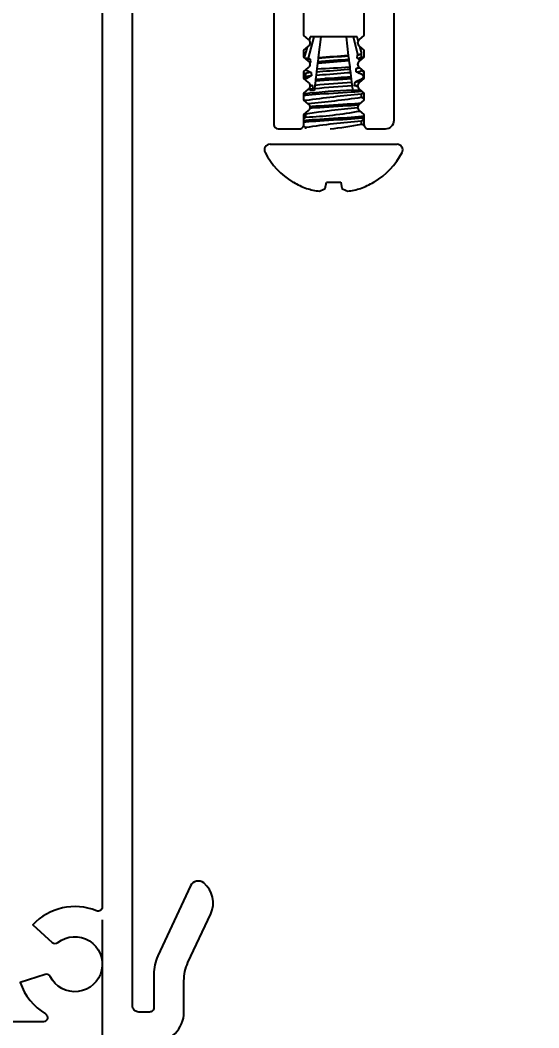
# Model space of a CAD drawing. Header units: inches. Extents: x -6.1 to 5.8, y -2.4 to 5.7.
# Drawn here: x -1.905 to -0.698, y 0.123 to 2.468 of the extents above; entities that cross this region are included whole.
import ezdxf

# ---------------------------------------------------------------- set-up
doc = ezdxf.new("R2010")
doc.units = ezdxf.units.IN
doc.header["$LTSCALE"] = 0.5
doc.header["$MEASUREMENT"] = 0
doc.layers.get('Defpoints').update_dxf_attribs({"linetype": 'CONTINUOUS'})
doc.layers.add('CUST DWG', color=60, linetype='CONTINUOUS', lineweight=20)
doc.layers.add('Hardware', color=242, linetype='CONTINUOUS')
doc.layers.add('Housing', color=150, linetype='CONTINUOUS')
doc.styles.get("Standard").update_dxf_attribs({"font": 'arial.ttf'})
doc.dimstyles.new('LSAD_CustDims', dxfattribs={"dimtxt": 1, "dimasz": 1, "dimexe": 0.0625, "dimexo": 0.042969, "dimgap": 0.0625, "dimtad": 0, "dimtih": 1, "dimtoh": 1, "dimdec": 3, "dimzin": 0, "dimdsep": 46, "dimlunit": 4, "dimtxsty": 'Standard', "dimcen": 0.125, "dimclrd": 256, "dimclre": 256, "dimclrt": 256, "dimadec": 0, "dimazin": 0, "dimtfac": 1, "dimtdec": 3, "dimtix": 1, "dimtofl": 0, "dimtmove": 0, "dimatfit": 3, "dimfxl": 1, "dimfrac": 2, "dimtolj": 1, "dimtzin": 0, "dimarcsym": 0})

# ---------------------------------------------------------------- blocks, each defined once
blk = doc.blocks.new('*D2')
at = {"layer": 'CUST DWG', "lineweight": -2, "ltscale": 0.5, "transparency": 16777216}
for p, q in [((-1.7367, 4), (-4.3759, 4)), ((-4.3134, 3.75), (-4.3134, 1.3484)), ((-4.3134, 0.3874), (-4.3134, 0.9647)), ((-3.9366, 0.1374), (-4.3759, 0.1374))]:
    blk.add_line(p, q, dxfattribs=at)
at = {"layer": 'CUST DWG', "ltscale": 0.5, "transparency": 16777216}
for points in [[(-4.355, 3.75), (-4.2717, 3.75), (-4.3134, 4)], [(-4.355, 0.3874), (-4.2717, 0.3874), (-4.3134, 0.1374)]]:
    blk.add_solid(points, dxfattribs=at)
at = {"layer": 'Defpoints', "color": 0, "ltscale": 0.5, "transparency": 16777216}
for p in [(-4.3134, 4), (-1.6938, 4), (-3.8936, 0.1374)]:
    blk.add_point(p, dxfattribs=at)
at = {"layer": 'CUST DWG', "ltscale": 0.5, "transparency": 16777216, "insert": (-4.3134, 1.1566), "char_height": 0.25, "attachment_point": 5}
blk.add_mtext('\\A1;3 7/8"', dxfattribs=at)
blk = doc.blocks.new('*D3')
at = {"layer": 'CUST DWG', "lineweight": -2, "ltscale": 0.5, "transparency": 16777216}
for p, q in [((-1.7138, 0.3746), (-1.7138, -0.7296)), ((1.7137, 0.362), (1.7137, -0.7296)), ((-1.9638, -0.6671), (-2.2138, -0.6671)), ((1.9637, -0.6671), (2.2137, -0.6671))]:
    blk.add_line(p, q, dxfattribs=at)
at = {"layer": 'CUST DWG', "ltscale": 0.5, "transparency": 16777216}
for points in [[(-1.9638, -0.6254), (-1.9638, -0.7087), (-1.7138, -0.6671)], [(1.9637, -0.6254), (1.9637, -0.7087), (1.7137, -0.6671)]]:
    blk.add_solid(points, dxfattribs=at)
at = {"layer": 'Defpoints', "color": 0, "ltscale": 0.5, "transparency": 16777216}
for p in [(-1.7138, 0.4176), (1.7137, 0.4049), (-1.7138, -0.6671)]:
    blk.add_point(p, dxfattribs=at)
at = {"layer": 'CUST DWG', "ltscale": 0.5, "transparency": 16777216, "insert": (0, -0.6671), "char_height": 0.25, "attachment_point": 5}
blk.add_mtext('\\A1;3 7/16" HOUSING', dxfattribs=at)

msp = doc.modelspace()

# ---------------------------------------------------------------- linework, layer by layer
at = {"layer": 'Hardware', "linetype": 'Continuous', "transparency": 16777216}
for p, q in [((-1.22171, 2.42877), (-1.23456, 2.37882)), ((-1.23001, 2.42877), (-1.23223, 2.42094)), ((-1.22171, 2.42877), (-1.23001, 2.42877)), ((-1.20441, 2.42877), (-1.22171, 2.42877)), ((-1.21028, 2.38095), (-1.20441, 2.42877)), ((-1.14661, 2.42877), (-1.20441, 2.42877)), ((-1.14661, 2.42877), (-1.1413, 2.38553)), ((-1.1293, 2.42877), (-1.14661, 2.42877)), ((-1.11873, 2.38764), (-1.1293, 2.42877)), ((-1.12101, 2.42877), (-1.1293, 2.42877)), ((-1.11836, 2.41942), (-1.12101, 2.42877)), ((-1.23692, 2.40439), (-1.24362, 2.38077)), ((-1.11, 2.38995), (-1.11454, 2.40594)), ((-1.23456, 2.37882), (-1.23021, 2.37694)), ((-1.23021, 2.37694), (-1.22959, 2.36922)), ((-1.21193, 2.36753), (-1.21148, 2.37119)), ((-1.21148, 2.37119), (-1.21051, 2.37909)), ((-1.21051, 2.37909), (-1.21028, 2.38095)), ((-1.1413, 2.38553), (-1.14119, 2.38465)), ((-1.14119, 2.38465), (-1.14024, 2.37691)), ((-1.14024, 2.37691), (-1.13986, 2.37386)), ((-1.13986, 2.37386), (-1.138, 2.35864)), ((-1.12064, 2.37906), (-1.12003, 2.38697)), ((-1.11595, 2.37685), (-1.12064, 2.37906)), ((-1.12003, 2.38697), (-1.11873, 2.38764)), ((-1.11502, 2.3732), (-1.11595, 2.37685)), ((-1.11094, 2.38912), (-1.11042, 2.38943)), ((-1.11042, 2.3819), (-1.11042, 2.38945)), ((-1.11042, 2.3819), (-1.10719, 2.38003)), ((-1.22757, 2.34606), (-1.22685, 2.33834)), ((-1.21536, 2.3396), (-1.21439, 2.3475)), ((-1.21439, 2.3475), (-1.21358, 2.35413)), ((-1.21358, 2.35413), (-1.21193, 2.36753)), ((-1.138, 2.35864), (-1.13739, 2.35372)), ((-1.13739, 2.35372), (-1.13644, 2.346)), ((-1.13644, 2.346), (-1.13527, 2.33643)), ((-1.12332, 2.34743), (-1.12261, 2.35534)), ((-1.11042, 2.35065), (-1.11042, 2.35249)), ((-1.11042, 2.35065), (-1.10481, 2.3474)), ((-1.24059, 2.34283), (-1.24059, 2.33531)), ((-1.21827, 2.31588), (-1.21697, 2.32653)), ((-1.21697, 2.32653), (-1.21648, 2.33047)), ((-1.21648, 2.33047), (-1.21536, 2.3396)), ((-1.21648, 2.33047), (-1.19593, 2.33177)), ((-1.1347, 2.33177), (-1.19593, 2.33177)), ((-1.13527, 2.33643), (-1.1347, 2.33177)), ((-1.1347, 2.33177), (-1.13469, 2.33175)), ((-1.13469, 2.33175), (-1.1336, 2.32283)), ((-1.1336, 2.32283), (-1.13265, 2.31511)), ((-1.12645, 2.31579), (-1.12562, 2.3237)), ((-1.10496, 2.33401), (-1.10638, 2.33955)), ((-1.22366, 2.30748), (-1.23096, 2.30377)), ((-1.21976, 2.30377), (-1.23096, 2.30377)), ((-1.2245, 2.3152), (-1.22366, 2.30748)), ((-1.21976, 2.30377), (-1.21925, 2.30797)), ((-1.21925, 2.30797), (-1.21827, 2.31588)), ((-1.13265, 2.31511), (-1.13136, 2.30463)), ((-1.13136, 2.30463), (-1.13126, 2.30377)), ((-1.11196, 2.30377), (-1.13126, 2.30377)), ((-1.24059, 2.28033), (-1.24059, 2.27824)), ((-1.11042, 2.28815), (-1.11042, 2.29568)), ((-1.11042, 2.28815), (-1.10481, 2.2849)), ((-1.24059, 2.24908), (-1.24059, 2.24155)), ((-1.11042, 2.22565), (-1.11042, 2.23317)), ((-1.24059, 2.21783), (-1.24059, 2.21477)), ((-1.32347, 2.17877), (-1.02755, 2.17877)), ((-1.27031, 2.09065), (-1.26882, 2.09065)), ((-1.19479, 2.07617), (-1.19224, 2.09065)), ((-1.19224, 2.09065), (-1.15878, 2.09065)), ((-1.15878, 2.09065), (-1.15623, 2.07617)), ((-1.0822, 2.09065), (-1.08071, 2.09065))]:
    msp.add_line(p, q, dxfattribs=at)
at = {"layer": 'Hardware', "linetype": 'Continuous', "transparency": 16777216, "flags": 128}
for points in [[(-1.23456, 2.37882), (-1.23739, 2.37844), (-1.23976, 2.37807), (-1.24028, 2.37797)], [(-1.22959, 2.36922), (-1.23084, 2.36854)], [(-1.21148, 2.37119), (-1.20346, 2.37185), (-1.19466, 2.37255), (-1.18525, 2.3733), (-1.17551, 2.37408), (-1.16599, 2.37485), (-1.15677, 2.37558), (-1.14813, 2.37627), (-1.14024, 2.37691)], [(-1.21051, 2.37909), (-1.20267, 2.37972), (-1.19409, 2.38041), (-1.18495, 2.38114), (-1.17551, 2.3819), (-1.16628, 2.38263), (-1.15733, 2.38335), (-1.14891, 2.38402), (-1.14119, 2.38465)], [(-1.10821, 2.38088), (-1.10956, 2.38167), (-1.11042, 2.38217)], [(-1.10719, 2.38003), (-1.10753, 2.38047), (-1.10822, 2.38087)], [(-1.24481, 2.34499), (-1.24059, 2.34255)], [(-1.24041, 2.35146), (-1.23726, 2.35007), (-1.22757, 2.34606)], [(-1.21536, 2.3396), (-1.20842, 2.3402), (-1.20096, 2.3408), (-1.19286, 2.34145), (-1.1843, 2.34213), (-1.17551, 2.34283), (-1.16692, 2.34352), (-1.15855, 2.34419), (-1.15061, 2.34483), (-1.14326, 2.34541), (-1.13644, 2.346)], [(-1.21439, 2.3475), (-1.2076, 2.34808), (-1.20028, 2.34866), (-1.19238, 2.3493), (-1.18405, 2.34996), (-1.17551, 2.35065), (-1.16716, 2.35131), (-1.15902, 2.35197), (-1.15127, 2.35259), (-1.14407, 2.35316), (-1.13739, 2.35372)], [(-1.12261, 2.35534), (-1.11702, 2.35817)], [(-1.10481, 2.34765), (-1.11042, 2.35092)], [(-1.24008, 2.33561), (-1.24481, 2.33286)], [(-1.21697, 2.32653), (-1.20756, 2.32713), (-1.19736, 2.32777), (-1.18659, 2.32846), (-1.17551, 2.32916), (-1.16463, 2.32985), (-1.15403, 2.33053), (-1.14398, 2.33116), (-1.13469, 2.33175)], [(-1.24481, 2.2929), (-1.24042, 2.2934), (-1.23323, 2.29407), (-1.22517, 2.29472), (-1.21651, 2.29531), (-1.20719, 2.2959), (-1.19709, 2.29654), (-1.18645, 2.29722), (-1.17551, 2.29791), (-1.16457, 2.29861), (-1.15393, 2.29928), (-1.14383, 2.29992), (-1.13451, 2.30052), (-1.12585, 2.30111), (-1.11779, 2.30175), (-1.1106, 2.30243), (-1.11038, 2.30245)], [(-1.11119, 2.29524), (-1.10564, 2.29847)], [(-1.24481, 2.28249), (-1.24059, 2.28005)], [(-1.23035, 2.26696), (-1.22517, 2.26737), (-1.21651, 2.26796), (-1.20719, 2.26856), (-1.19709, 2.2692), (-1.18645, 2.26987), (-1.17551, 2.27057), (-1.16457, 2.27126), (-1.15393, 2.27194), (-1.14383, 2.27258), (-1.13451, 2.27317), (-1.12585, 2.27376), (-1.11779, 2.27441), (-1.11305, 2.27485)], [(-1.10481, 2.28515), (-1.11042, 2.28842)], [(-1.23025, 2.26306), (-1.22517, 2.26347), (-1.21651, 2.26406), (-1.20719, 2.26465), (-1.19709, 2.26529), (-1.18645, 2.26597), (-1.17551, 2.26666), (-1.16457, 2.26736), (-1.15393, 2.26803), (-1.14383, 2.26867), (-1.13451, 2.26927), (-1.12585, 2.26986), (-1.11779, 2.2705), (-1.1177, 2.27051)], [(-1.24481, 2.23431), (-1.24042, 2.2348), (-1.23323, 2.23548), (-1.22517, 2.23612), (-1.21651, 2.23671), (-1.20719, 2.23731), (-1.19709, 2.23795), (-1.18645, 2.23862), (-1.17551, 2.23932), (-1.16457, 2.24001), (-1.15393, 2.24069), (-1.14383, 2.24133), (-1.13451, 2.24192), (-1.12585, 2.24251), (-1.11779, 2.24316), (-1.1106, 2.24383), (-1.10481, 2.24449)], [(-1.23983, 2.24199), (-1.24481, 2.23909)], [(-1.24481, 2.2304), (-1.24042, 2.2309), (-1.23323, 2.23157), (-1.22517, 2.23222), (-1.21651, 2.23281), (-1.20719, 2.2334), (-1.19709, 2.23404), (-1.18645, 2.23472), (-1.17551, 2.23541), (-1.16457, 2.23611), (-1.15393, 2.23678), (-1.14383, 2.23742), (-1.13451, 2.23802), (-1.12585, 2.23861), (-1.11779, 2.23925), (-1.1106, 2.23993), (-1.10481, 2.24058)], [(-1.24236, 2.24982), (-1.24059, 2.2488)], [(-1.11094, 2.23287), (-1.10481, 2.23644)], [(-1.24574, 2.22056), (-1.24059, 2.21756)], [(-1.10455, 2.22252), (-1.11042, 2.22593)]]:
    msp.add_lwpolyline(points, dxfattribs=at)
at = {"layer": 'Hardware', "linetype": 'Continuous', "transparency": 16777216}
for centre, radius, start, end in [((-1.2305, 2.35772), 0.01923, 89.13439, 111.30453), ((-1.22854, 2.34039), 0.02885, 92.08952, 95.09863), ((-2.61067, 18.71833), 16.41052, 274.889487, 275.142073), ((-2.96773, 29.36596), 27.04218, 273.726228, 273.872716), ((-1.12036, 2.39787), 0.01881, 269.14375, 301.87324), ((-1.12117, 2.41187), 0.02493, 272.61232, 294.14661), ((-1.118, 2.40255), 0.01492, 267.2086, 302.4124), ((-1.11584, 2.3902), 0.01335, 269.53244, 310.40235), ((-1.22739, 2.31745), 0.02862, 90.36328, 117.47932), ((-3.40644, 39.7451), 37.45522, 273.356368, 273.472192), ((-1.12256, 2.37188), 0.02446, 268.21801, 299.74613), ((-1.31401, 1.91553), 0.47213, 63.91074, 66.17798), ((-1.12593, 2.39878), 0.04356, 274.37431, 284.1822), ((-0.63854, 1.21807), 1.26536, 117.7058, 118.51478), ((-1.22489, 2.29552), 0.04286, 92.62188, 110.74711), ((2.10803, -37.67088), 40.12486, 94.633891, 94.755209), ((-3.03888, 26.73476), 24.47248, 274.31888, 274.461316), ((-1.43341, 2.96635), 0.71255, 295.59171, 297.44852), ((-1.12636, 2.36566), 0.04196, 271.00515, 291.50741), ((-1.10651, 2.3569), 0.01735, 270.41982, 275.63978), ((-1.10421, 2.35498), 0.02098, 267.95607, 268.38612), ((-1.08625, 1.01453), 1.29089, 92.00255, 97.05505), ((-1.2217, 2.25286), 0.05465, 92.04853, 104.307), ((-1.10538, 2.63763), 0.34373, 248.65913, 249.72409), ((-1.22435, 2.27689), 0.03831, 90.22158, 98.63283), ((1.84434, -34.28553), 36.72151, 94.650045, 94.785616), ((-1.12543, 2.34868), 0.0329, 268.2178, 280.58873), ((-1.27517, 1.95362), 0.39152, 66.54039, 67.67597), ((-0.92601, 0.1193), 2.18381, 94.86657, 98.28257), ((-1.47778, 4.88905), 2.62672, 275.30256, 278.03942), ((-0.92601, 0.08805), 2.18381, 95.08058, 98.28257), ((-1.27377, 3.10563), 0.86431, 272.25559, 280.60432), ((-0.87324, -0.38307), 2.62672, 95.19214, 98.03942), ((-1.27377, 3.07438), 0.86431, 275.97783, 280.89354), ((-1.32347, 2.16573), 0.01304, 90, 207.99377), ((-1.17551, 2.24438), 0.1806, 207.99377, 238.3387), ((-1.17551, 2.24438), 0.1806, 301.6613, 332.00623), ((-1.02755, 2.16573), 0.01304, 332.00623, 90), ((-1.17595, 2.24662), 0.18152, 239.22905, 249.88131), ((-1.17507, 2.24662), 0.18152, 290.11869, 300.77095), ((-1.19245, 2.2202), 0.15118, 252.30821, 263.93895), ((-1.21942, 2.11153), 0.04309, 284.80759, 304.86797), ((-1.1316, 2.11153), 0.04309, 235.13203, 255.19241), ((-1.15857, 2.2202), 0.15118, 276.06105, 287.69179)]:
    msp.add_arc(centre, radius, start, end, dxfattribs=at)
at = {"layer": 'Housing', "transparency": 16777216}
for points in [[(-0.16031, 4), (-1.69378, 3.99994, 0.4137352), (-1.71375, 3.97989), (-1.71375, 0.40487)], [(-1.59375, 0.09, 0.4142132), (-1.52375, 0.16), (-1.52375, 0.23282, -0.1095176), (-1.51438, 0.27508), (-1.46144, 0.38862, 0.3421292), (-1.47766, 0.46031, 0.4903152), (-1.5085, 0.45333), (-1.58438, 0.2906, 0.1095179), (-1.59375, 0.24834), (-1.59375, 0.17, -0.4142138), (-1.60375, 0.16), (-1.62875, 0.16, -0.4142156), (-1.64375, 0.175), (-1.64375, 2.71177, -0.4142148)], [(-1.31481, 2.55177), (-1.31481, 2.22477, 0.4142121), (-1.30481, 2.21506), (-1.25481, 2.21483, 0.4142138), (-1.24481, 2.22477), (-1.24481, 2.24777), (-1.23368, 2.25711, 0.4663096), (-1.23368, 2.27243), (-1.24481, 2.28177), (-1.24481, 2.29777), (-1.23368, 2.30711, 0.4663091), (-1.23368, 2.32243), (-1.24481, 2.33177), (-1.24481, 2.34777), (-1.23368, 2.35711, 0.4663091), (-1.23368, 2.37243), (-1.24481, 2.38177), (-1.24481, 2.39777), (-1.23368, 2.40711, 0.4663088), (-1.23368, 2.42243), (-1.24481, 2.43177), (-1.24481, 2.6264, -0.3787962)], [(-1.10481, 2.61021), (-1.10481, 2.43177), (-1.11594, 2.42243, 0.4663073), (-1.11594, 2.40711), (-1.10481, 2.39777), (-1.10481, 2.38177), (-1.11594, 2.37243, 0.4663071), (-1.11594, 2.35711), (-1.10481, 2.34777), (-1.10481, 2.33177), (-1.11594, 2.32243, 0.4663072), (-1.11594, 2.30711), (-1.10481, 2.29777), (-1.10481, 2.28177), (-1.11594, 2.27243, 0.4663072), (-1.11594, 2.25711), (-1.10481, 2.24777), (-1.10481, 2.22477, 0.4142137), (-1.09481, 2.21477), (-1.05481, 2.21477, 0.4142134), (-1.03481, 2.23477), (-1.03481, 2.64485, 0.267949)], [(-1.71381, 0.40487, -0.5318664), (-1.72756, 0.3956, 0.3101648), (-1.87566, 0.36294), (-1.83029, 0.32209, 0.3650498), (-1.81741, 0.32167, -2.8053305), (-1.83499, 0.24263, 0.3704319), (-1.84702, 0.24765), (-1.90489, 0.22885, 0.1805306), (-1.84594, 0.156, -0.7634629), (-1.85103, 0.13739), (-2.47756, 0.13739, 0.9894482), (-2.47816, 0.08044)]]:
    msp.add_lwpolyline(points, format="xyb", dxfattribs=at)

# ---------------------------------------------------------------- dimensions: what is measured, and where the dimension line sits
at = {"layer": 'CUST DWG', "ltscale": 0.5, "transparency": 16777216}
dim = msp.add_linear_dim(base=(-4.31335, 4), p1=(-3.89361, 0.13744), p2=(-1.69375, 4), angle=90, dimstyle='LSAD_CustDims', override={"dimtxt": 0.25, "dimasz": 0.25, "dimdec": 4}, dxfattribs=at)
dim.commit()
dim.dimension.update_dxf_attribs({"geometry": '*D2', "text_midpoint": (-4.31335, 1.15656), "dimtype": 128})
dim = msp.add_linear_dim(base=(-1.71375, -0.66707), p1=(1.71375, 0.40493), p2=(-1.71375, 0.41758), angle=180, text='<> HOUSING', dimstyle='LSAD_CustDims', override={"dimtxt": 0.25, "dimasz": 0.25, "dimdec": 4}, dxfattribs=at)
dim.commit()
dim.dimension.update_dxf_attribs({"geometry": '*D3', "text_midpoint": (0, -0.66707)})

doc.saveas('drawing.dxf')
